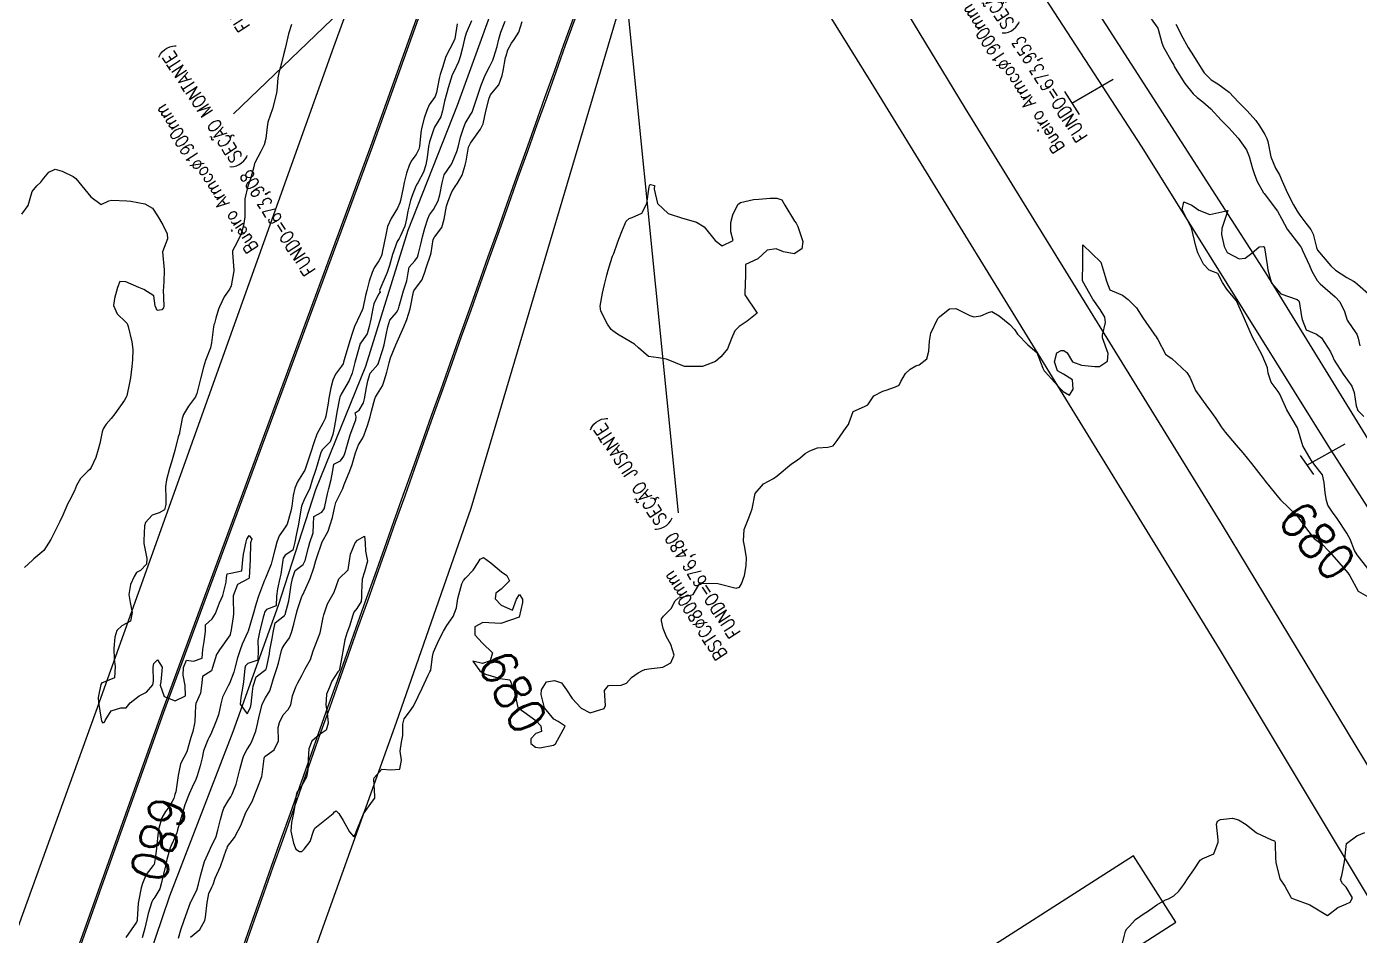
# Model space of a CAD drawing. Header units: metres. Extents: x 292545 to 299085, y 7450245 to 7463078.
# Drawn here: x 296442.8 to 296590.5, y 7454392.4 to 7454493 of the extents above; entities that cross this region are included whole.
import ezdxf
from ezdxf.enums import TextEntityAlignment as Align

# ---------------------------------------------------------------- set-up
doc = ezdxf.new("R2010")
doc.units = ezdxf.units.M
doc.linetypes.add('CONTINUO', pattern=[0])
for name, color, linetype in [('Area Verde e Lazer', 94, 'Continuous'), ('Cotas', 45, 'Continuous'), ('Curvas de Nivel 1m', 11, 'Continuous'), ('Curvas de Nivel 5m', 15, 'Continuous'), ('Edificações', 30, 'Continuous'), ('Hidrografia', 140, 'Continuous'), ('Linha Férrea', 20, 'Continuous'), ('Pórtico', 62, 'Continuous'), ('TEXTO', 45, 'Continuous'), ('Vias Primárias', 230, 'Continuous')]:
    doc.layers.add(name, color=color, linetype=linetype)
doc.styles.add('ROMANS', font='romans', dxfattribs={"height": 0.2})
doc.styles.add('Style-STANDARD', font='STANDARD.shx')

msp = doc.modelspace()

# ---------------------------------------------------------------- linework, layer by layer
at = {"layer": 'Area Verde e Lazer', "elevation": 682.53}
msp.add_lwpolyline([(296424.81, 7454323.99), (296458.01, 7454417.08), (296481.15, 7454479.72), (296497.66, 7454525.8, -1), (296512.82, 7454520.37, 0.001416), (296446.05, 7454332.4, -0.011647), (296437.73, 7454310.41, -0.34013), (296434.95, 7454308.78, -0.34013)], format="xyb", dxfattribs=at)
at = {"layer": 'Curvas de Nivel 1m', "flags": 128}
for points, elevation in [([(296566.8, 7454494.8), (296568.16, 7454492.87), (296568.21, 7454492.78), (296568.61, 7454491.25), (296568.81, 7454490.78), (296569.72, 7454489.16), (296569.94, 7454488.76), (296569.99, 7454488.64), (296570.11, 7454488.43), (296571.16, 7454486.75), (296572.08, 7454485.62), (296572.54, 7454485.2), (296573.17, 7454484.72), (296574.06, 7454483.93), (296575.21, 7454482.7), (296576.03, 7454481.83), (296577.08, 7454480.68), (296578, 7454479.39), (296578.28, 7454478.67), (296578.65, 7454477.33), (296578.88, 7454476.66), (296579.19, 7454475.88), (296579.88, 7454474.64), (296579.95, 7454474.55), (296581.42, 7454472.62), (296581.91, 7454471.7), (296582.49, 7454470.61), (296583.89, 7454468.84), (296583.98, 7454468.7), (296584.04, 7454468.6), (296584.22, 7454468.25), (296584.97, 7454466.58), (296585.23, 7454465.96), (296585.84, 7454464.92), (296586.16, 7454464.57), (296587.81, 7454463.13), (296588.33, 7454462.54), (296588.85, 7454461.49), (296589.17, 7454460.54), (296589.77, 7454459.59), (296590.22, 7454458.97), (296590.39, 7454458.52), (296590.57, 7454457.7)], 679), ([(296490.52, 7454493.36), (296490.25, 7454491.71), (296490.23, 7454491.62), (296490.14, 7454491.43), (296489.26, 7454489.72), (296488.9, 7454488.52), (296488.66, 7454487.73), (296488.54, 7454487.29), (296488.23, 7454485.74), (296488.07, 7454485.32), (296487.41, 7454484.4), (296487.15, 7454483.75), (296486.88, 7454482.91), (296486.57, 7454481.75), (296486.49, 7454481.28), (296486.34, 7454479.76), (296486.29, 7454479.47), (296485.99, 7454478.89), (296485.5, 7454478.25), (296485.25, 7454477.77), (296484.91, 7454476.83), (296484.67, 7454475.77), (296484.55, 7454475.17), (296484.26, 7454473.78), (296484.19, 7454473.52), (296483.92, 7454472.92), (296483.23, 7454471.79), (296482.81, 7454470.89), (296482.58, 7454469.8), (296482.26, 7454468.2), (296482.16, 7454467.81), (296482.09, 7454467.57), (296481.85, 7454467.09), (296481.34, 7454466.31), (296481.12, 7454465.82), (296480.79, 7454464.86), (296480.51, 7454463.82), (296480.37, 7454463.26), (296480.06, 7454461.83), (296480, 7454461.62), (296479.78, 7454461.14), (296479.15, 7454459.84), (296478.86, 7454458.94), (296478.53, 7454457.85), (296478.01, 7454456.14), (296477.94, 7454455.86), (296477.88, 7454455.69), (296477.72, 7454455.43), (296477.03, 7454454.54), (296476.76, 7454453.87), (296476.53, 7454453.03), (296476.31, 7454451.87), (296476.22, 7454451.32), (296475.97, 7454449.88), (296475.9, 7454449.62), (296475.64, 7454449.13), (296474.99, 7454447.89), (296474.66, 7454446.94), (296474.32, 7454445.9), (296474.13, 7454445.36), (296473.63, 7454443.91), (296473.57, 7454443.79), (296472.85, 7454442.63), (296472.55, 7454441.92), (296472.34, 7454441.12), (296472.19, 7454439.92), (296472.09, 7454439.36), (296471.67, 7454437.93), (296471.62, 7454437.81), (296471.5, 7454437.62), (296470.8, 7454436.63), (296470.54, 7454435.94), (296470.31, 7454435.1), (296470.03, 7454433.94), (296469.91, 7454433.48), (296469.44, 7454432.31), (296469.28, 7454431.95), (296469.19, 7454431.71), (296468.52, 7454429.96), (296468.25, 7454429.12), (296467.92, 7454427.97), (296467.36, 7454426.09), (296467.33, 7454426.01), (296467.32, 7454425.98), (296466.71, 7454424.62), (296466.49, 7454423.99), (296466.19, 7454423.13), (296465.88, 7454421.99), (296465.76, 7454421.54), (296465.3, 7454420.26), (296465.16, 7454420), (296464.53, 7454418.75), (296464.34, 7454418.01), (296464.06, 7454416.82), (296463.79, 7454416.02), (296463.23, 7454414.65), (296463.02, 7454414.24), (296462.91, 7454414.03), (296462.43, 7454412.81), (296462.26, 7454412.04), (296462.06, 7454411.17), (296461.71, 7454410.04), (296461.57, 7454409.65), (296461.16, 7454408.78), (296460.81, 7454408.06), (296460.35, 7454406.85), (296460.12, 7454406.07), (296459.72, 7454404.68), (296459.55, 7454404.07), (296459.45, 7454403.72), (296459.09, 7454402.89), (296458.82, 7454402.34), (296458.73, 7454402.08), (296458.36, 7454400.79), (296458.19, 7454400.09), (296457.97, 7454399.16), (296457.74, 7454398.09), (296457.58, 7454397.54), (296457.01, 7454396.62), (296456.8, 7454396.31), (296456.7, 7454396.1), (296456.29, 7454394.81), (296456.15, 7454394.11), (296455.93, 7454393.16), (296455.63, 7454392.11)], 679), ([(296459.66, 7454392.07), (296459.9, 7454393), (296460.26, 7454394.06), (296460.98, 7454396.03), (296460.98, 7454396.05), (296461, 7454396.09), (296461.67, 7454397.39), (296461.87, 7454398.04), (296462.1, 7454398.98), (296462.37, 7454400.04), (296462.53, 7454400.56), (296463.07, 7454401.78), (296463.2, 7454402.03), (296463.81, 7454403.31), (296464.01, 7454404.02), (296464.31, 7454405.21), (296464.52, 7454406.01), (296464.66, 7454406.48), (296465.14, 7454407.29), (296465.45, 7454407.7), (296465.6, 7454408), (296466.02, 7454409.14), (296466.25, 7454409.99), (296466.44, 7454410.73), (296466.76, 7454411.98), (296466.87, 7454412.31), (296467.21, 7454412.94), (296467.62, 7454413.57), (296467.81, 7454413.97), (296468.2, 7454415), (296468.43, 7454415.97), (296468.58, 7454416.64), (296468.92, 7454417.96), (296469.01, 7454418.22), (296469.27, 7454418.69), (296469.78, 7454419.46), (296469.93, 7454419.95), (296470.16, 7454420.81), (296470.55, 7454421.94), (296470.73, 7454422.53), (296471.05, 7454423.93), (296471.12, 7454424.16), (296471.35, 7454424.53), (296471.93, 7454425.35), (296472.15, 7454425.92), (296472.43, 7454426.86), (296472.69, 7454427.92), (296472.84, 7454428.47), (296473.33, 7454429.91), (296473.36, 7454429.97), (296473.41, 7454430.09), (296474.24, 7454431.9), (296474.64, 7454433.09), (296474.87, 7454433.89), (296475.01, 7454434.34), (296475.48, 7454435.76), (296475.52, 7454435.85), (296475.54, 7454435.88), (296476.22, 7454437.15), (296476.47, 7454437.87), (296476.7, 7454438.68), (296476.96, 7454439.87), (296477.09, 7454440.32), (296477.55, 7454441.29), (296477.84, 7454441.86), (296478.02, 7454442.32), (296478.63, 7454443.84), (296478.88, 7454444.55), (296479.25, 7454445.84), (296479.61, 7454446.73), (296480.04, 7454447.41), (296480.23, 7454447.82), (296480.6, 7454448.85), (296480.87, 7454449.82), (296481.04, 7454450.43), (296481.42, 7454451.81), (296481.48, 7454452.01), (296481.68, 7454452.38), (296482.24, 7454453.25), (296482.45, 7454453.8), (296482.74, 7454454.76), (296482.99, 7454455.8), (296483.15, 7454456.37), (296483.74, 7454457.79), (296484.61, 7454459.78), (296484.95, 7454460.6), (296485.3, 7454461.77), (296485.7, 7454463.65), (296485.73, 7454463.76), (296485.81, 7454463.9), (296486.62, 7454464.95), (296486.92, 7454465.75), (296487.14, 7454466.45), (296487.58, 7454467.74), (296487.64, 7454467.97), (296487.88, 7454469.46), (296488.01, 7454469.74), (296488.82, 7454470.8), (296489.09, 7454471.72), (296489.36, 7454473.15), (296489.53, 7454473.72), (296489.94, 7454474.74), (296490.31, 7454475.35), (296490.56, 7454475.7), (296491.07, 7454476.6), (296491.42, 7454477.7), (296491.52, 7454478.16), (296491.8, 7454479.69), (296491.85, 7454479.85), (296492.01, 7454480.15), (296493.12, 7454481.67), (296493.41, 7454482.29), (296493.71, 7454483.67), (296494.07, 7454485.12), (296494.23, 7454485.5), (296494.38, 7454485.66), (296495.13, 7454486.61), (296495.5, 7454487.65), (296495.61, 7454488.15), (296495.9, 7454489.64), (296495.94, 7454489.83), (296496.13, 7454490.48), (296496.54, 7454491.23), (296496.85, 7454491.63), (296497.35, 7454492.43), (296497.73, 7454493.62)], 679), ([(296492.1, 7454493.69), (296491.52, 7454492.33), (296491.35, 7454491.7), (296491.12, 7454490.71), (296490.85, 7454489.7), (296490.68, 7454489.14), (296490.11, 7454487.97), (296489.99, 7454487.71), (296489.53, 7454486.27), (296489.38, 7454485.72), (296489.12, 7454484.78), (296488.9, 7454483.73), (296488.73, 7454483.05), (296488.03, 7454481.91), (296487.96, 7454481.8), (296487.93, 7454481.74), (296487.45, 7454480.3), (296487.36, 7454479.75), (296487.2, 7454478.54), (296487.04, 7454477.75), (296486.79, 7454476.93), (296486.17, 7454475.76), (296486.09, 7454475.62), (296485.95, 7454475.38), (296485.49, 7454474.22), (296485.37, 7454473.77), (296485.07, 7454472.62), (296484.9, 7454471.77), (296484.73, 7454470.94), (296484.2, 7454469.78), (296484.08, 7454469.58), (296483.88, 7454469.23), (296483.36, 7454467.79), (296483.04, 7454466.6), (296482.76, 7454465.8), (296481.94, 7454463.93), (296481.92, 7454463.81), (296481.99, 7454463.63), (296481.81, 7454463.41), (296481.28, 7454462.33), (296481.17, 7454461.82), (296480.96, 7454460.64), (296480.79, 7454459.82), (296480.57, 7454459.01), (296479.74, 7454457.85), (296479.73, 7454457.83), (296479.73, 7454457.81), (296479.18, 7454455.84), (296478.89, 7454454.66), (296478.56, 7454453.85), (296477.68, 7454452.33), (296477.53, 7454452.01), (296477.49, 7454451.86), (296477.18, 7454450.34), (296477.11, 7454449.87), (296476.9, 7454448.6), (296476.74, 7454447.87), (296476.45, 7454447.03), (296475.61, 7454446.2), (296475.43, 7454445.88), (296475.01, 7454444.46), (296474.81, 7454443.89), (296474.46, 7454442.8), (296474.2, 7454441.9), (296473.54, 7454440.56), (296473.34, 7454440.11), (296473.29, 7454439.91), (296473.02, 7454438.41), (296472.94, 7454437.92), (296472.7, 7454436.71), (296472.54, 7454435.92), (296472.33, 7454435.06), (296471.46, 7454434.48), (296471.24, 7454434.15), (296471.19, 7454433.93), (296470.97, 7454432.4), (296470.89, 7454431.94), (296470.61, 7454430.75), (296470.5, 7454429.94), (296470.45, 7454428.88), (296469.39, 7454428.49), (296469.18, 7454428.16), (296469.12, 7454427.95), (296469.03, 7454427.61), (296468.63, 7454425.96), (296468.43, 7454425.04), (296468.48, 7454423.96), (296468.45, 7454422.85), (296467.32, 7454422.5), (296467.07, 7454422.23), (296467.01, 7454421.98), (296466.83, 7454420.45), (296466.78, 7454419.99), (296466.54, 7454418.72), (296466.48, 7454417.99), (296467.25, 7454416.91), (296467.64, 7454417.6), (296467.7, 7454417.98), (296467.86, 7454419.4), (296467.93, 7454419.97), (296468.26, 7454421.01), (296469.31, 7454421.81), (296469.39, 7454421.96), (296469.72, 7454423.56), (296469.78, 7454423.95), (296470.04, 7454425.26), (296470.14, 7454425.94), (296470.34, 7454426.98), (296471.38, 7454427.79), (296471.44, 7454427.87), (296471.46, 7454427.93), (296471.88, 7454429.45), (296471.96, 7454429.92), (296472.13, 7454431.22), (296472.28, 7454431.92), (296472.58, 7454432.78), (296473.45, 7454433.44), (296473.68, 7454433.91), (296474.04, 7454435.34), (296474.21, 7454435.9), (296474.55, 7454436.95), (296474.59, 7454437.89), (296474.64, 7454438.77), (296475.52, 7454439.26), (296475.79, 7454439.62), (296475.86, 7454439.88), (296476.15, 7454441.27), (296476.29, 7454441.87), (296476.55, 7454442.88), (296476.74, 7454443.87), (296476.87, 7454444.58), (296477.59, 7454444.93), (296477.98, 7454445.47), (296478.11, 7454445.85), (296478.3, 7454446.54), (296478.65, 7454447.84), (296479.28, 7454449.47), (296479.32, 7454449.83), (296479.23, 7454450.25), (296479.65, 7454450.56), (296480.13, 7454451.36), (296480.24, 7454451.82), (296480.46, 7454453.05), (296480.63, 7454453.82), (296480.89, 7454454.64), (296481.72, 7454455.62), (296481.8, 7454455.74), (296481.82, 7454455.81), (296482.27, 7454457.27), (296482.42, 7454457.8), (296482.66, 7454458.9), (296482.84, 7454459.8), (296483.06, 7454460.51), (296483.79, 7454461.37), (296483.96, 7454461.62), (296484.01, 7454461.79), (296484.08, 7454462.07), (296484.57, 7454463.78), (296484.94, 7454464.89), (296485.09, 7454465.77), (296485.2, 7454466.41), (296485.85, 7454467.09), (296486.13, 7454467.49), (296486.22, 7454467.76), (296486.54, 7454469.09), (296486.67, 7454469.75), (296486.93, 7454470.71), (296487.28, 7454471.75), (296487.45, 7454472.21), (296487.92, 7454472.8), (296488.42, 7454473.73), (296488.62, 7454474.41), (296488.85, 7454475.73), (296489.08, 7454476.61), (296489.81, 7454477.71), (296489.99, 7454477.97), (296490.5, 7454479.21), (296490.63, 7454479.7), (296490.91, 7454480.8), (296491.2, 7454481.7), (296491.42, 7454482.31), (296492.05, 7454483.34), (296492.18, 7454483.56), (296492.22, 7454483.69), (296492.29, 7454483.92), (296492.89, 7454485.68), (296493.18, 7454486.58), (296493.63, 7454487.67), (296494.11, 7454488.6), (296494.46, 7454489.32), (296494.58, 7454489.66), (296494.96, 7454490.83), (296495.15, 7454491.65), (296495.36, 7454492.45), (296495.85, 7454493.64)], 678), ([(296570.17, 7454493.31), (296570.46, 7454492.76), (296570.77, 7454492.14), (296571.54, 7454490.75), (296572.13, 7454489.8), (296572.78, 7454488.73), (296573.3, 7454487.92), (296574.1, 7454487.15), (296574.84, 7454486.7), (296576.08, 7454485.78), (296577.1, 7454484.68), (296578.06, 7454483.71), (296579.03, 7454482.66), (296579.45, 7454482.06), (296580.03, 7454481.1), (296580.26, 7454480.64), (296580.35, 7454480.31), (296580.68, 7454478.63), (296581.23, 7454477.37), (296581.64, 7454476.62), (296581.97, 7454475.93), (296582.56, 7454474.61), (296583.22, 7454473.32), (296583.63, 7454472.6), (296583.92, 7454472.17), (296584.59, 7454471.27), (296585.13, 7454470.58), (296585.38, 7454470.06), (296585.74, 7454468.57), (296585.88, 7454468.29), (296587.36, 7454466.55), (296587.85, 7454466.07), (296589.13, 7454465.24), (296589.84, 7454464.86), (296590.04, 7454464.73), (296590.3, 7454464.52), (296591.81, 7454463.18)], 678), ([(296442.28, 7454472.28), (296442.97, 7454473.22), (296443.28, 7454474.27), (296443.41, 7454474.79), (296443.95, 7454475.4), (296444.39, 7454475.82), (296444.72, 7454476.25), (296445.28, 7454476.94), (296445.97, 7454477.24), (296446.77, 7454477.02), (296447.97, 7454476.43), (296448.26, 7454476.21), (296449.93, 7454474.19), (296451.09, 7454473.34), (296451.93, 7454473.73), (296452.27, 7454473.81), (296453.93, 7454473.74), (296454.37, 7454473.7), (296455.93, 7454473.43), (296456.77, 7454472.95), (296457.31, 7454472.1), (296457.9, 7454471.08), (296458.37, 7454470.09), (296458.41, 7454469.55), (296457.86, 7454468.09), (296458.07, 7454466.09), (296458.07, 7454465.86), (296457.97, 7454464.09), (296457.96, 7454463.94), (296458.02, 7454462.09), (296457.98, 7454461.89), (296457.79, 7454461.66), (296457.27, 7454461.58), (296457.07, 7454462.1), (296456.91, 7454463.21), (296455.81, 7454463.92), (296455.26, 7454464.13), (296453.82, 7454464.77), (296453.15, 7454464.82), (296452.9, 7454464.15), (296452.55, 7454462.91), (296452.44, 7454462.16), (296452.86, 7454461.23), (296453.78, 7454460.35), (296453.96, 7454460.14), (296454.07, 7454459.84), (296454.49, 7454458.13), (296454.59, 7454457.28), (296454.56, 7454456.13), (296454.47, 7454455.38), (296454.31, 7454454.13), (296454.23, 7454453.59), (296453.9, 7454452.14), (296453.83, 7454451.98), (296453.67, 7454451.68), (296452.58, 7454450.16), (296452.18, 7454449.63), (296451.64, 7454449), (296451.3, 7454448.5), (296451.18, 7454448.17), (296450.92, 7454446.87), (296450.76, 7454446.18), (296450.48, 7454445.3), (296449.97, 7454444.19), (296449.8, 7454443.97), (296449.58, 7454443.78), (296448.77, 7454442.99), (296448.33, 7454442.2), (296448.12, 7454441.63), (296447.54, 7454440.49), (296447.38, 7454440.21), (296446.81, 7454438.93), (296446.48, 7454438.23), (296445.48, 7454436.24), (296444.72, 7454435), (296443.84, 7454434.26), (296443.61, 7454434.1), (296443.46, 7454433.94), (296442.59, 7454433.13)], 681), ([(296564.27, 7454391.51), (296564.59, 7454392.82), (296564.72, 7454393.08), (296564.98, 7454393.37), (296565.69, 7454394.11), (296566.66, 7454394.8), (296567.01, 7454395.01), (296568.05, 7454395.74), (296569.02, 7454396.3), (296569.36, 7454396.42), (296569.93, 7454396.76), (296570.51, 7454397.27), (296571.04, 7454397.99), (296571.52, 7454398.74), (296572.17, 7454399.62), (296572.86, 7454400.72), (296573.07, 7454400.86), (296574.39, 7454401.39), (296574.87, 7454402.7), (296574.86, 7454402.94), (296574.66, 7454404.7), (296574.79, 7454405.03), (296575.12, 7454405.21), (296576.46, 7454405.34), (296577.12, 7454405.18), (296577.97, 7454404.66), (296579.1, 7454403.73), (296580.76, 7454402.97), (296581.09, 7454402.83), (296581.18, 7454402.71), (296581.19, 7454402.63), (296581.23, 7454400.79), (296581.24, 7454400.63), (296581.24, 7454400.46), (296581.71, 7454398.62), (296582.24, 7454397.82), (296582.91, 7454396.6), (296582.96, 7454396.54), (296583.02, 7454396.5), (296583.21, 7454396.41), (296585.01, 7454395.76), (296586.99, 7454394.56), (296588.11, 7454395.44), (296589.01, 7454395.84), (296589.5, 7454396.04), (296589.75, 7454396.52), (296589.03, 7454397.72), (296588.62, 7454398.11), (296588.43, 7454398.54), (296588.57, 7454399.02), (296588.86, 7454400.53), (296589.09, 7454402.53), (296590.23, 7454403.39), (296591.11, 7454403.77)], 681)]:
    msp.add_lwpolyline(points, dxfattribs=dict(at, elevation=elevation))
at = {"layer": 'Curvas de Nivel 5m', "elevation": 680, "flags": 128}
for points in [[(296472.16, 7454493.28), (296471.83, 7454492.25), (296471.76, 7454491.93), (296471.45, 7454490.61), (296471.29, 7454489.94), (296471.05, 7454489), (296470.75, 7454487.94), (296470.65, 7454487.39), (296470.55, 7454485.95), (296470.48, 7454485.54), (296470.05, 7454483.95), (296469.53, 7454482.46), (296469.47, 7454481.96), (296469.33, 7454480.64), (296469.12, 7454479.96), (296468.75, 7454479.21), (296468.11, 7454477.97), (296468.07, 7454477.88), (296467.98, 7454477.51), (296467.65, 7454476.28), (296467.56, 7454475.98), (296467.33, 7454475.36), (296467.01, 7454473.98), (296467.01, 7454473.07), (296466.99, 7454471.98), (296466.85, 7454471.03), (296466.54, 7454469.99), (296465.87, 7454468.67), (296465.64, 7454468.22), (296465.61, 7454468), (296465.76, 7454466.08), (296465.76, 7454466), (296465.48, 7454464.34), (296465.33, 7454464), (296464.71, 7454463.1), (296464.17, 7454462.02), (296464.07, 7454461.74), (296463.77, 7454460.76), (296463.62, 7454460.17), (296463.57, 7454460.02), (296463.51, 7454459.77), (296463.31, 7454458.03), (296463.18, 7454457.47), (296462.65, 7454456.04), (296462.42, 7454455.33), (296462.08, 7454454.04), (296461.68, 7454452.42), (296461.57, 7454452.15), (296461.51, 7454452.05), (296460.74, 7454450.99), (296460.2, 7454450.06), (296460.06, 7454449.65), (296459.77, 7454448.07), (296459.74, 7454447.96), (296459.62, 7454447.62), (296459.22, 7454446.08), (296458.88, 7454444.78), (296458.65, 7454444.08), (296458.32, 7454442.84), (296458.22, 7454442.09), (296458.23, 7454440.78), (296458.25, 7454440.09), (296458.1, 7454439.52), (296457.52, 7454439.17), (296456.71, 7454438.91), (296455.98, 7454438.12), (296455.87, 7454437.74), (296455.79, 7454436.12), (296455.82, 7454435.78), (296456.12, 7454434.11), (296456.08, 7454433.48), (296455.44, 7454432.8), (296455, 7454432.57), (296454.74, 7454432.13), (296454.32, 7454431.24), (296454.15, 7454430.13), (296454.29, 7454429.24), (296454.5, 7454428.13), (296454.33, 7454427.18), (296453.37, 7454426.66), (296452.82, 7454426.15), (296452.6, 7454425.4), (296452.48, 7454424.15), (296452.51, 7454422.98), (296452.63, 7454422.16), (296452.55, 7454420.91), (296451.3, 7454420.38), (296451.14, 7454420.33), (296451.05, 7454420.17), (296450.75, 7454418.71), (296450.79, 7454418.17), (296451.08, 7454416.34), (296451.1, 7454416.17), (296451.24, 7454415.92), (296451.43, 7454415.98), (296451.52, 7454416.17), (296452.19, 7454417.23), (296453.26, 7454417.59), (296453.85, 7454417.56), (296454.27, 7454418.14), (296455.28, 7454418.92), (296456.08, 7454419.31), (296456.79, 7454420.11), (296456.87, 7454420.53), (296456.84, 7454422.1), (296456.92, 7454422.5), (296457.32, 7454422.9), (296457.83, 7454422.09), (296457.67, 7454420.47), (296457.62, 7454420.1), (296458.04, 7454418.85), (296459.28, 7454418.37), (296460.42, 7454418.92), (296460.39, 7454420.06), (296460.17, 7454421.2), (296460.2, 7454422.06), (296460.52, 7454422.87), (296461.32, 7454422.76), (296462.28, 7454423.09), (296462.34, 7454424.04), (296462.48, 7454424.91), (296462.62, 7454426.04), (296462.65, 7454426.76), (296463.38, 7454427.43), (296463.76, 7454428.02), (296464.2, 7454429.22), (296464.54, 7454430.01), (296464.92, 7454431.5), (296464.95, 7454432.01), (296465.03, 7454432.42), (296465.44, 7454432.5), (296466.67, 7454432.77), (296466.78, 7454433.99), (296466.86, 7454434.59), (296467.16, 7454435.98), (296467.2, 7454436.27), (296467.49, 7454436.68), (296467.77, 7454436.26), (296467.65, 7454435.98), (296467.62, 7454435.84), (296467.6, 7454433.98), (296467.46, 7454432.01), (296467.46, 7454431.98), (296467.43, 7454431.91), (296466.18, 7454431.24), (296465.71, 7454430), (296465.7, 7454429.7), (296465.75, 7454428), (296465.71, 7454427.66), (296465.43, 7454426), (296465.42, 7454425.94), (296465.36, 7454425.68), (296464.19, 7454424.02), (296463.86, 7454423.49), (296463.42, 7454422.03), (296463.31, 7454421.68), (296462.29, 7454421.05), (296462.21, 7454420.04), (296462.1, 7454419.22), (296461.56, 7454418.05), (296461.51, 7454417.8), (296461.45, 7454416.05), (296461.42, 7454415.86), (296461.23, 7454414.95), (296461, 7454414.28), (296460.92, 7454414.05), (296460.56, 7454412.7), (296460.22, 7454412.06), (296459.87, 7454411.38), (296459.61, 7454410.07), (296459.34, 7454408.27), (296459.28, 7454408.08), (296459.25, 7454407.98), (296459.14, 7454407.52), (296458.61, 7454406.61), (296458.21, 7454406.09), (296457.8, 7454405.41), (296457.43, 7454404.1), (296457.39, 7454403.81), (296457.2, 7454402.1), (296457.19, 7454401.98), (296457.06, 7454400.88), (296456.94, 7454400.22), (296456.84, 7454400.1), (296456.05, 7454399.1), (296455.64, 7454398.11), (296455.5, 7454397.64), (296455.21, 7454396.12), (296455.19, 7454395.93), (296455.08, 7454394.12), (296455.07, 7454394.03), (296454.98, 7454393.84), (296453.82, 7454392.14)], [(296591.46, 7454433.01), (296590.25, 7454434.52), (296589.98, 7454435.02), (296589.49, 7454436.25), (296589.35, 7454436.53), (296589.11, 7454436.92), (296588.04, 7454438.54), (296587.53, 7454439.25), (296587.02, 7454440.04), (296586.86, 7454440.56), (296586.71, 7454441.41), (296586.59, 7454442.56), (296586.42, 7454443.41), (296585.59, 7454444.45), (296585.48, 7454444.58), (296585.17, 7454445.01), (296584.26, 7454446.59), (296583.64, 7454448.6), (296582.48, 7454450.61), (296581.69, 7454452.32), (296581.5, 7454452.62), (296580.72, 7454453.65), (296580.39, 7454454.64), (296580.33, 7454455.25), (296579.73, 7454456.65), (296578.66, 7454458.66), (296577.78, 7454460.67), (296576.89, 7454462.68), (296575.82, 7454463.96), (296575.35, 7454464.7), (296574.84, 7454465.71), (296573.85, 7454466.07), (296573.22, 7454466.73), (296572.61, 7454468), (296572.37, 7454468.74), (296571.9, 7454470.74), (296570.88, 7454472.75), (296571.04, 7454473.64), (296571.93, 7454473.27), (296572.71, 7454472.73), (296573.92, 7454472.22), (296575.92, 7454472.69), (296575.25, 7454470.7), (296575.23, 7454470.03), (296575.54, 7454468.7), (296575.87, 7454468.04), (296577.2, 7454467.34), (296577.86, 7454467.39), (296578.58, 7454467.95), (296579.4, 7454468.65), (296579.88, 7454468.7), (296579.95, 7454468.64), (296579.99, 7454468.53), (296580.28, 7454466.64), (296580.36, 7454466.12), (296580.78, 7454464.63), (296581.82, 7454463.45), (296583.6, 7454462.81), (296583.8, 7454462.68), (296583.85, 7454462.6), (296584.11, 7454460.92), (296584.15, 7454460.59), (296584.63, 7454459.44), (296585.77, 7454458.97), (296586.3, 7454458.56), (296587.29, 7454457.01), (296587.52, 7454456.55), (296587.73, 7454456.11), (296588.71, 7454454.54), (296589.69, 7454453.22), (296589.93, 7454452.53), (296590.17, 7454451.03), (296590.35, 7454450.52), (296590.99, 7454449.84)], [(296460.96, 7454392.18), (296461.99, 7454393.02), (296462.55, 7454394.03), (296462.63, 7454394.39), (296462.82, 7454396.03), (296462.84, 7454396.19), (296463.02, 7454397.01), (296463.34, 7454397.71), (296463.48, 7454398.02), (296463.72, 7454398.7), (296464.31, 7454400.01), (296464.98, 7454401.91), (296465.02, 7454402), (296465.03, 7454402.04), (296465.08, 7454402.2), (296465.86, 7454403.22), (296466.27, 7454403.99), (296466.55, 7454404.54), (296467.12, 7454405.98), (296467.85, 7454407.27), (296468.12, 7454407.97), (296468.41, 7454408.72), (296468.87, 7454409.96), (296468.92, 7454410.21), (296469.13, 7454411.96), (296469.14, 7454412.02), (296469.2, 7454412.18), (296470.25, 7454412.91), (296470.72, 7454413.94), (296470.7, 7454415.4), (296470.82, 7454415.94), (296471.25, 7454416.81), (296471.78, 7454417.4), (296472.08, 7454417.92), (296472.29, 7454418.91), (296472.64, 7454419.92), (296472.88, 7454420.33), (296473.31, 7454421.15), (296473.69, 7454421.9), (296474.27, 7454422.95), (296474.57, 7454423.89), (296475.36, 7454425.88), (296475.69, 7454427.57), (296475.75, 7454427.88), (296476.16, 7454429.11), (296476.61, 7454429.87), (296476.9, 7454430.38), (296477.43, 7454431.86), (296478.44, 7454432.85), (296478.59, 7454433.85), (296478.71, 7454434.6), (296479.23, 7454435.84), (296479.49, 7454436.15), (296480.27, 7454436.61), (296480.32, 7454435.83), (296480.37, 7454434.93), (296480.58, 7454433.82), (296480.27, 7454432.66), (296480.01, 7454431.83), (296479.93, 7454430.35), (296479.94, 7454429.83), (296479.87, 7454429.37), (296479.39, 7454428.57), (296479.06, 7454428.18), (296478.97, 7454427.84), (296478.6, 7454426.62), (296478.31, 7454425.85), (296478.09, 7454425.12), (296477.86, 7454423.85), (296477.78, 7454423.41), (296477.47, 7454421.86), (296477.44, 7454421.73), (296477.31, 7454421.57), (296476.62, 7454420.55), (296476.36, 7454419.87), (296476.05, 7454419.1), (296475.96, 7454417.87), (296476.11, 7454417.01), (296476.23, 7454415.87), (296475.99, 7454415.12), (296475.23, 7454414.57), (296474.43, 7454413.89), (296474.08, 7454413.03), (296474, 7454411.9), (296473.98, 7454410.7), (296473.83, 7454409.9), (296473.16, 7454408.71), (296472.81, 7454408.26), (296472.7, 7454407.91), (296472.51, 7454406.54), (296472.39, 7454405.92), (296472.16, 7454404.87), (296472.11, 7454403.92), (296472.4, 7454402.6), (296472.66, 7454401.91), (296473.07, 7454401.67), (296473.3, 7454401.68), (296473.56, 7454401.91), (296474.22, 7454402.77), (296474.6, 7454403.9), (296474.75, 7454404.25), (296475.11, 7454404.53), (296476.8, 7454405.86), (296476.94, 7454406.05), (296477.13, 7454406.17), (296477.43, 7454405.86), (296477.88, 7454405.09), (296478.6, 7454403.85), (296479.09, 7454403.27), (296479.28, 7454403.66), (296479.34, 7454403.84), (296479.47, 7454404.2), (296480.15, 7454405.82), (296481.14, 7454407.24), (296481.39, 7454407.56), (296481.42, 7454407.81), (296481.3, 7454409.68), (296481.31, 7454409.81), (296482.19, 7454410.79), (296483.18, 7454410.7), (296484.18, 7454410.78), (296484.34, 7454411.78), (296484.21, 7454412.78), (296484.37, 7454413.78), (296484.51, 7454414.5), (296484.52, 7454415.78), (296484.65, 7454416.37), (296485.26, 7454417.14), (296485.67, 7454417.76), (296486.19, 7454418.85), (296486.63, 7454419.75), (296487.31, 7454421.21), (296487.5, 7454421.55), (296487.6, 7454421.74), (296487.8, 7454423.26), (296487.89, 7454423.73), (296488.33, 7454424.75), (296488.83, 7454425.73), (296489, 7454426.09), (296489.37, 7454426.69), (296490.09, 7454427.71), (296490.44, 7454428.66), (296490.61, 7454429.7), (296491.04, 7454431.31), (296491.22, 7454431.69), (296491.44, 7454431.95), (296492.3, 7454432.82), (296492.84, 7454433.68), (296493.07, 7454434.06), (296493.46, 7454434.22), (296494.24, 7454433.66), (296495.44, 7454432.65), (296496.04, 7454432.24), (296496.33, 7454431.64), (296495.42, 7454430.73), (296494.8, 7454430.27), (296494.73, 7454429.66), (296495.4, 7454428.95), (296496.64, 7454428.39), (296497.11, 7454429.62), (296497.42, 7454430.12), (296497.77, 7454429.62), (296497.76, 7454429.26), (296497.38, 7454427.62), (296495.38, 7454426.93), (296494.04, 7454427), (296493.38, 7454427.05), (296492.5, 7454426.55), (296492.47, 7454425.68), (296493.35, 7454424.75), (296494.45, 7454423.66), (296494.2, 7454422.79), (296493.32, 7454422.49), (296492.25, 7454422.76), (296493.03, 7454421.67), (296493.31, 7454421.49), (296493.68, 7454421.3), (296495.3, 7454420.84), (296496.36, 7454420.69), (296496.82, 7454419.63), (296497.26, 7454417.62), (296499.25, 7454416.18), (296499.78, 7454415.59), (296499.86, 7454414.97), (296499.23, 7454414.75), (296498.69, 7454414.14), (296498.7, 7454413.61), (296499.21, 7454413.23), (296499.67, 7454413.13), (296501.21, 7454413.44), (296501.41, 7454413.58), (296502.06, 7454414.74), (296502.51, 7454415.56), (296501.72, 7454416.05), (296501.25, 7454416.31), (296500.19, 7454417.59), (296499.83, 7454419.05), (296499.86, 7454419.59), (296500.42, 7454420.47), (296501.3, 7454420.61), (296502.1, 7454420.36), (296502.63, 7454419.56), (296503.28, 7454418.6), (296504.25, 7454417.54), (296505.26, 7454417.03), (296506.81, 7454417.51), (296506.95, 7454417.82), (296506.84, 7454419.51), (296507.3, 7454420.07), (296508.7, 7454420.09), (296509.3, 7454420.31), (296509.84, 7454420.94), (296510.59, 7454421.47), (296511.06, 7454421.71), (296511.32, 7454421.82), (296511.78, 7454421.91), (296513.32, 7454422.08), (296514.2, 7454422.55), (296514.59, 7454423.42), (296514.19, 7454424.59), (296513.74, 7454425.43), (296513.37, 7454426.37), (296513.16, 7454427.21), (296513.18, 7454427.43), (296513.39, 7454427.73), (296514.23, 7454428.59), (296514.69, 7454429.42), (296515.06, 7454429.76), (296515.41, 7454429.83), (296516.68, 7454430.12), (296517.43, 7454431.38), (296519.43, 7454431.36), (296521.43, 7454430.83), (296521.8, 7454430.96), (296522.03, 7454431.33), (296522.35, 7454432.24), (296522.57, 7454433.32), (296522.58, 7454434.21), (296522.4, 7454435.33), (296522.25, 7454436.09), (296522.34, 7454437.33), (296522.83, 7454438.64), (296523.12, 7454439.32), (296523.21, 7454439.63), (296523.55, 7454441.31), (296524.49, 7454442.38), (296525.57, 7454443), (296525.97, 7454443.28), (296527.59, 7454444.61), (296527.98, 7454444.87), (296528.5, 7454445.25), (296529.1, 7454445.75), (296529.61, 7454446.06), (296530.47, 7454446.38), (296531.61, 7454446.47), (296532.2, 7454446.62), (296532.63, 7454447.2), (296533.64, 7454448.65), (296533.88, 7454448.95), (296533.95, 7454449.19), (296534.42, 7454450.42), (296535.66, 7454450.95), (296536.03, 7454451.16), (296536.7, 7454452.14), (296537.69, 7454452.66), (296538.05, 7454452.77), (296539.1, 7454453.13), (296539.49, 7454453.32), (296539.7, 7454453.75), (296540.2, 7454454.62), (296540.73, 7454455.11), (296541.36, 7454455.46), (296541.72, 7454455.58), (296542.59, 7454456.23), (296542.8, 7454457.08), (296542.87, 7454458.2), (296543, 7454459.08), (296543.78, 7454460.7), (296543.96, 7454460.89), (296544.21, 7454461.07), (296545.07, 7454461.79), (296545.79, 7454461.83), (296547.33, 7454461.03), (296547.78, 7454460.91), (296548.54, 7454461.02), (296549.41, 7454461.39), (296549.79, 7454461.5), (296550.59, 7454460.99), (296551.77, 7454460.04), (296552.28, 7454459.48), (296552.62, 7454458.97), (296553.75, 7454457.81), (296554.76, 7454456.94), (296555.44, 7454455.21), (296555.59, 7454454.93), (296555.71, 7454454.78), (296557.38, 7454452.91), (296557.69, 7454452.63), (296558.39, 7454452.2), (296558.79, 7454452.89), (296558.73, 7454453.92), (296557.71, 7454454.56), (296557.05, 7454454.92), (296556.72, 7454455.92), (296556.98, 7454456.92), (296557.47, 7454457.18), (296557.74, 7454457.15), (296558.12, 7454456.9), (296558.72, 7454455.9), (296559.72, 7454455.55), (296561.21, 7454455.38), (296561.72, 7454455.38), (296562.6, 7454455.97), (296562.68, 7454456.85), (296562.05, 7454458.56), (296562.03, 7454458.86), (296562.37, 7454460.27), (296562.3, 7454460.85), (296561.8, 7454461.72), (296560.96, 7454462.87), (296559.83, 7454464.88), (296559.85, 7454466.88), (296559.88, 7454468.88), (296561.85, 7454466.94), (296561.9, 7454466.86), (296562.35, 7454465.37), (296562.47, 7454464.85), (296562.87, 7454463.89), (296563.82, 7454463.48), (296564.27, 7454463.28), (296564.9, 7454462.82), (296565.8, 7454461.88), (296566.51, 7454460.8), (296567.76, 7454458.96), (296567.84, 7454458.87), (296567.91, 7454458.79), (296568.16, 7454458.38), (296569.04, 7454456.77), (296569.43, 7454456.47), (296569.73, 7454456.27), (296571.4, 7454454.74), (296571.71, 7454454.23), (296572.36, 7454452.73), (296573.67, 7454450.9), (296573.81, 7454450.72), (296574.59, 7454449.64), (296575.21, 7454448.7), (296575.63, 7454448.11), (296576.86, 7454446.68), (296577.6, 7454445.83), (296578.54, 7454444.66), (296579.58, 7454443.32), (296579.88, 7454442.95), (296580.12, 7454442.64), (296581.55, 7454440.87), (296581.77, 7454440.62), (296583.53, 7454438.91), (296583.79, 7454438.6), (296584.55, 7454437.54), (296585.26, 7454436.58), (296585.49, 7454436.35), (296586.51, 7454435.59), (296587.47, 7454434.55), (296589.23, 7454432.53), (296589.45, 7454432.2), (296590.37, 7454430.52), (296591.42, 7454429.93)]]:
    msp.add_lwpolyline(points, dxfattribs=at)
msp.add_lwpolyline([(296511.95, 7454475.57), (296512.39, 7454475.45), (296512.36, 7454475.03), (296512.71, 7454473.44), (296513.92, 7454472.36), (296515.49, 7454471.83), (296515.91, 7454471.73), (296517.04, 7454471.39), (296517.9, 7454470.86), (296519.11, 7454469.37), (296519.88, 7454468.76), (296521.1, 7454469.34), (296520.87, 7454470.33), (296520.84, 7454471.35), (296521.08, 7454472.18), (296521.64, 7454473.33), (296521.94, 7454473.56), (296523.37, 7454473.89), (296523.94, 7454473.95), (296525.21, 7454474.03), (296525.94, 7454474.04), (296526.5, 7454473.85), (296526.82, 7454473.28), (296527.91, 7454471.5), (296528.08, 7454471.26), (296528.27, 7454470.89), (296528.82, 7454469.25), (296528.71, 7454468.42), (296527.87, 7454467.88), (296526.68, 7454468.09), (296525.87, 7454468.43), (296524.88, 7454468.3), (296523.86, 7454467.31), (296522.48, 7454466.7), (296522.48, 7454465.32), (296522.45, 7454464.7), (296522.41, 7454463.32), (296523.78, 7454461.31), (296522.67, 7454460.42), (296521.77, 7454459.83), (296521.31, 7454459.34), (296520.92, 7454458.51), (296520.49, 7454457.35), (296520.15, 7454456.94), (296519.73, 7454456.46), (296519.14, 7454455.95), (296517.71, 7454455.38), (296515.71, 7454455.41), (296513.72, 7454456.21), (296512.83, 7454456.34), (296511.73, 7454456.52), (296510.63, 7454457.47), (296510.16, 7454457.88), (296509.75, 7454458.11), (296508.29, 7454458.96), (296507.76, 7454459.33), (296507.6, 7454459.5), (296507.2, 7454460.08), (296506.44, 7454461.51), (296506.37, 7454462.09), (296506.64, 7454463.51), (296506.87, 7454464.46), (296507.13, 7454465.51), (296507.27, 7454466.08), (296507.71, 7454467.5), (296507.75, 7454467.61), (296507.87, 7454467.93), (296508.3, 7454469.08), (296508.45, 7454469.49), (296508.85, 7454470.53), (296509.26, 7454471.49), (296509.59, 7454471.8), (296509.91, 7454471.9), (296511, 7454472.38), (296511.53, 7454473.46), (296511.8, 7454475.31), (296511.84, 7454475.45), (296511.87, 7454475.53)], close=True, dxfattribs=at)
at = {"layer": 'Edificações'}
msp.add_lwpolyline([(296565.49, 7454401.18), (296544.01, 7454387.43), (296547.51, 7454380.74), (296533.49, 7454370.92), (296539.42, 7454362.24), (296555.4, 7454371.77), (296549.72, 7454380.7), (296570.18, 7454393.85)], close=True, dxfattribs=at)
at = {"layer": 'Hidrografia', "elevation": 679.59}
msp.add_lwpolyline([(296430.03, 7454315.97), (296433.51, 7454325.62), (296436.53, 7454333.19), (296441.54, 7454347.15), (296446.95, 7454362.48), (296452.32, 7454378), (296458.69, 7454396.75), (296465.69, 7454414.96), (296470.73, 7454428.97), (296474.88, 7454441.77), (296480.42, 7454455.42), (296485.1, 7454470.5), (296490.57, 7454484.34), (296496.38, 7454500.33), (296499.28, 7454507.6)], dxfattribs=at)
at = {"layer": 'Linha Férrea', "linetype": 'Continuous'}
for points in [[(296637.26, 7454375.95), (296622.83, 7454398.55), (296609.04, 7454420.41), (296595.15, 7454441.41), (296580.13, 7454465.78), (296565.27, 7454488.87), (296550.15, 7454512.38), (296535.14, 7454535.47), (296522.79, 7454555.14), (296508.31, 7454576.78), (296494.15, 7454598.74), (296480.47, 7454620.28), (296466.41, 7454642.46), (296453.38, 7454664.31), (296437, 7454693.69)], [(296434.01, 7454690.16), (296450.41, 7454661.67), (296470.24, 7454628.71), (296490.14, 7454597.57), (296508.64, 7454569.23), (296529.02, 7454537.45), (296546.97, 7454509.59), (296566.41, 7454479.69), (296587.02, 7454446.66), (296609.89, 7454410.99), (296628.63, 7454382.18)]]:
    msp.add_lwpolyline(points, dxfattribs=at)
at = {"layer": 'Pórtico'}
for points in [[(296558.66, 7454484.56), (296563.24, 7454487.23)], [(296557.84, 7454485.85), (296559.47, 7454483.31)], [(296584.68, 7454444.48), (296588.92, 7454446.82)], [(296583.96, 7454445.53), (296585.41, 7454443.42)]]:
    msp.add_lwpolyline(points, dxfattribs=at)
at = {"layer": 'TEXTO', "linetype": 'CONTINUO'}
for points in [[(296503.99, 7454520.11, 0), (296465.73, 7454483.38, 0)], [(296507.43, 7454514.71, 0), (296515.03, 7454439.18, 0)]]:
    msp.add_polyline3d(points, dxfattribs=at)
at = {"layer": 'Vias Primárias'}
msp.add_lwpolyline([(296623.41, 7454359.7), (296597.5, 7454401.19), (296575.35, 7454437.81), (296546.86, 7454483.98), (296522.03, 7454524.91), (296503.5, 7454554.11), (296479.41, 7454591.61), (296457, 7454627.84), (296437.76, 7454659.49), (296419.54, 7454691.22), (296405.08, 7454719.91), (296391.77, 7454749.95), (296378.77, 7454782.34), (296367.71, 7454812.56), (296355.11, 7454845.88), (296341.96, 7454881.96), (296333.31, 7454905.23), (296321.24, 7454939.23), (296308.1, 7454977.78), (296299.92, 7455006.96), (296294.36, 7455029.11), (296287.72, 7455063.42), (296283.49, 7455090.63), (296279.74, 7455120.4)], dxfattribs=at)
msp.add_lwpolyline([(296419.7, 7454332.04), (296450.53, 7454417.21), (296476.86, 7454490.81), (296492.4, 7454533.47, 0.217563), (296490.65, 7454555.47), (296443.06, 7454632.37), (296410.93, 7454686.38), (296388.55, 7454731.82), (296380.71, 7454749.95, 0.141466), (296366.05, 7454764.34, -0.034492), (296373.87, 7454749.95)], format="xyb", dxfattribs=at)
at = {"layer": 'Vias Primárias', "elevation": 682.53}
msp.add_lwpolyline([(296424.63, 7454324.06), (296457.82, 7454417.15), (296480.96, 7454479.79), (296497.48, 7454525.87, -1), (296513.01, 7454520.3, 0.001416), (296446.24, 7454332.33, -0.011647), (296437.92, 7454310.34, -0.34013), (296434.92, 7454308.58, -8.876355)], format="xyb", dxfattribs=at)
at = {"layer": 'Vias Primárias'}
msp.add_lwpolyline([(296450.14, 7454298.41), (296501.76, 7454291.14, 0.02533), (296554.49, 7454286.57, 0.008692), (296628.67, 7454293.69, 0.436742), (296641.27, 7454315.67, 0.008117), (296596.07, 7454389.05), (296575, 7454424.12), (296536.41, 7454486.9), (296520.7, 7454512.2, 0.705624), (296518.12, 7454511.64), (296514.55, 7454502.02), (296510.9, 7454503.37), (296492.04, 7454439.67), (296483.77, 7454415.97), (296475.28, 7454392.23), (296461.63, 7454353.14), (296449.04, 7454319.91), (296443.71, 7454304.5, 0.314629)], format="xyb", close=True, dxfattribs=at)

# ---------------------------------------------------------------- texts
at = {"layer": 'Cotas', "style": 'Style-STANDARD'}
for rotation, p in [(311.2665, (296585.82, 7454436.09, 680)), (299.013, (296496.68, 7454419.37, 680)), (253.2014, (296457.43, 7454403.03, 680))]:
    msp.add_text('680', height=4, rotation=rotation, dxfattribs=at).set_placement(p, align=Align.MIDDLE_CENTER)
at = {"layer": 'TEXTO', "style": 'ROMANS', "width": 0.8}
for s, p in [('FUNDO=676,288 (SEÇÃO JUSANTE)', (296467.62, 7454493.12)), ('FUNDO=673,953 (SEÇÃO MONTANTE)', (296560.47, 7454480.9)), ('Bueiro ArmcoØ1900mm', (296557.9, 7454479.67)), ('FUNDO=673,908 (SEÇÃO MONTANTE)', (296474.91, 7454466.09)), ('Bueiro ArmcoØ1900mm', (296468.54, 7454468.59)), ('FUNDO=676,480 (SEÇÃO JUSANTE)', (296522, 7454425.94)), ('BSTCØ800mm', (296520.53, 7454423.52))]:
    msp.add_text(s, height=1.5, rotation=122.9912, dxfattribs=at).set_placement(p)

doc.saveas('drawing.dxf')
